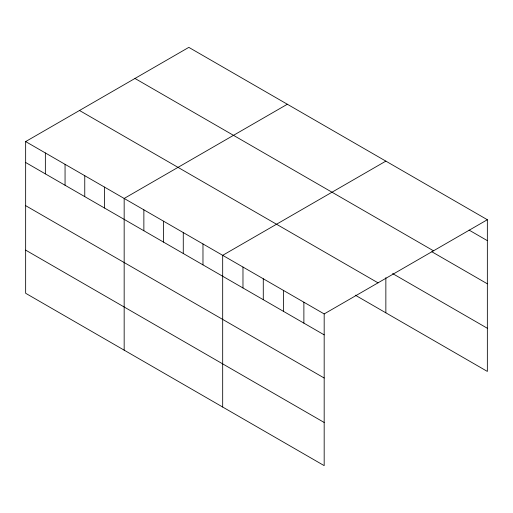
<?xml version="1.0" encoding="UTF-8"?>
<svg xmlns="http://www.w3.org/2000/svg" width="513" height="513" viewBox="0 0 513 513"><rect width="100%" height="100%" fill="white"/><g stroke="black" fill="none" stroke-linecap="round" stroke-linejoin="round"><path stroke-width="0.77" d="M25.65 141.575L324.178 313.93L324.178 465.631L25.65 293.276L25.65 141.575L188.822 47.369L487.35 219.724L487.35 371.425L355.278 295.174M287.338 104.248L124.165 198.454L124.165 350.155M385.853 161.12L222.68 255.327L222.68 407.027M324.178 313.93L487.35 219.724M469.081 230.1L487.35 240.648M134.977 78.457L433.504 250.812M431.863 251.768L487.35 283.804M392.618 273.576L487.35 328.269M79.496 110.487L378.023 282.843M25.65 162.499L324.178 334.854M25.65 205.655L324.178 378.01M25.65 250.12L324.178 422.475M385.853 277.661L385.853 312.821M303.882 302.208L303.882 323.132M283.58 290.493L283.58 311.41M263.278 278.771L263.278 299.688M242.976 267.049L242.976 287.973M202.975 243.957L202.975 264.875M183.276 232.581L183.276 253.499M163.57 221.206L163.57 242.123M143.864 209.83L143.864 230.747M104.46 187.078L104.46 207.996M84.76 175.702L84.76 196.62M65.055 164.327L65.055 185.251M45.356 152.951L45.356 173.875"/></g></svg>
